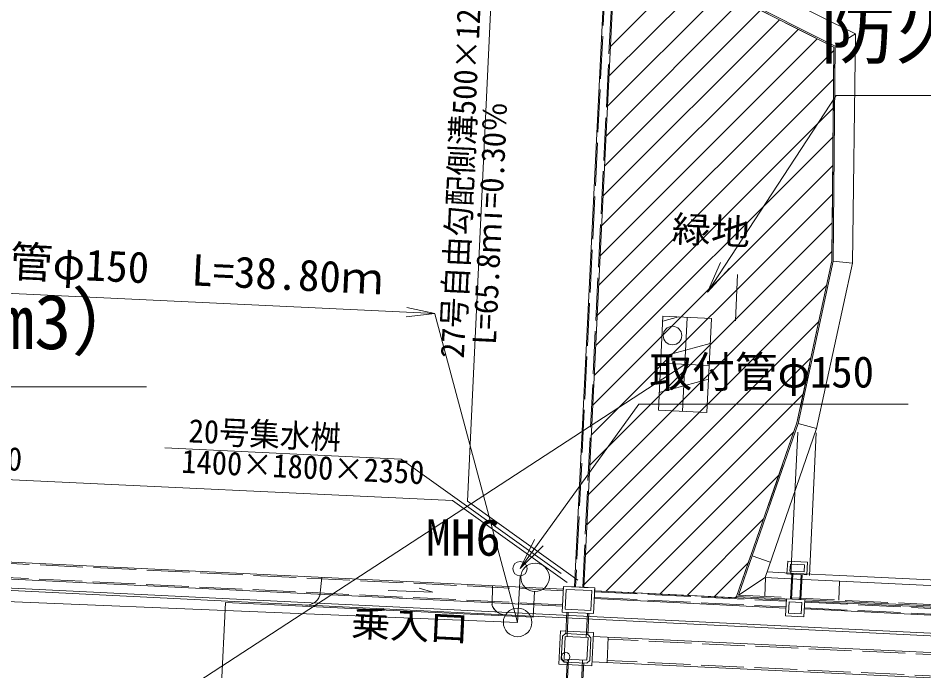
# Model space of a CAD drawing. Units: millimetres on the paper. Extents: x -6 to 420, y -39 to 310.
# Drawn here: x 197.9 to 325, y 41.6 to 133.3 of the extents above; entities that cross this region are included whole.
import ezdxf
from ezdxf.enums import TextEntityAlignment as Align

# ---------------------------------------------------------------- set-up
doc = ezdxf.new("R2010")
doc.units = ezdxf.units.MM
doc.linetypes.add('DASHED', pattern=[7.5, 6, -1.5])
for name, color, linetype, lineweight in [('_0-3_①．雨水', 7, 'Continuous', 9), ('_0-5_②．汚水', 7, 'Continuous', 9), ('①．道路', 7, 'Continuous', 9), ('①．雨水', 7, 'Continuous', 9), ('②．汚水', 3, 'Continuous', 9), ('⑥．新設', 5, 'Continuous', 9), ('⑦．防火', 1, 'Continuous', 9), ('造成地', 7, 'Continuous', 9)]:
    doc.layers.add(name, color=color, linetype=linetype, lineweight=lineweight)
doc.styles.add('ＭＳ ゴシック', font='')
doc.styles.get('ＭＳ ゴシック').set_extended_font_data('MS Gothic')

msp = doc.modelspace()

# ---------------------------------------------------------------- linework, layer by layer
at = {"layer": '_0-3_①．雨水'}
for p, q in [((260.91, 65.418), (265.145, 154.472)), ((298.519, 90.756), (298.829, 97.267)), ((306.313, 55.129), (307.263, 75.109)), ((308.91, 55.006), (309.862, 75.017)), ((79.198, 74.047), (258.833, 65.504)), ((218.463, 72.92), (251.643, 71.342)), ((274.056, 55.272), (251.643, 71.342)), ((274.902, 53.983), (258.833, 65.504)), ((276.4, 54.312), (260.91, 65.418))]:
    msp.add_line(p, q, dxfattribs=at)
at = {"layer": '_0-5_②．汚水'}
for p, q in [((256.357, 91.781), (178.52, 95.485)), ((252.329, 91.305), (256.357, 91.781)), ((256.357, 91.781), (252.393, 92.637)), ((267.959, 48.397), (256.353, 91.712)), ((268.318, 55.951), (284.986, 79.062)), ((268.318, 55.951), (284.986, 79.062)), ((284.986, 79.062), (291.103, 79.062)), ((284.986, 79.062), (322.736, 79.062)), ((270.342, 60.039), (268.318, 55.951)), ((270.342, 60.039), (268.318, 55.951)), ((268.318, 55.951), (271.558, 59.162)), ((268.318, 55.951), (271.558, 59.162))]:
    msp.add_line(p, q, dxfattribs=at)
at = {"layer": '①．道路'}
for p, q in [((68.214, 63.22), (274.37, 53.058)), ((65.378, 59.355), (419.823, 41.883)), ((65.395, 59.715), (419.841, 42.242)), ((240.218, 52.132), (240.507, 54.727)), ((264.373, 50.858), (264.452, 53.547)), ((274.37, 53.058), (274.39, 53.457)), ((274.39, 53.457), (278.784, 53.241)), ((278.784, 53.241), (278.765, 52.841)), ((278.765, 52.841), (305.652, 51.516)), ((305.662, 51.704), (305.652, 51.516)), ((305.662, 51.704), (308.259, 51.576)), ((308.259, 51.576), (308.249, 51.388)), ((308.249, 51.388), (420.02, 45.878))]:
    msp.add_line(p, q, dxfattribs=at)
for centre, start, end in [((238.316, 52.833), 267.17781, 339.72021), ((266.282, 51.454), 194.63542, 267.17781)]:
    msp.add_arc(centre, 2, start, end, dxfattribs=at)
at = {"layer": '①．雨水'}
for p, q in [((275.938, 53.381), (280.12, 138.212)), ((277.236, 53.317), (281.414, 138.054)), ((274.37, 53.058), (68.214, 63.22)), ((274.252, 50.661), (68.096, 60.823)), ((305.752, 55.212), (305.849, 57.009)), ((305.849, 57.009), (308.645, 56.871)), ((306.173, 55.591), (306.227, 56.59)), ((306.227, 56.59), (308.224, 56.491)), ((308.17, 55.493), (308.224, 56.491)), ((308.548, 55.074), (308.645, 56.871)), ((305.752, 55.212), (308.548, 55.074)), ((306.173, 55.591), (308.17, 55.493)), ((306.222, 51.677), (306.411, 55.179)), ((306.362, 51.67), (306.551, 55.172)), ((307.56, 51.611), (307.749, 55.114)), ((307.7, 51.604), (307.889, 55.106)), ((274.39, 53.457), (274.213, 49.862)), ((274.39, 53.457), (275.938, 53.381)), ((275.938, 53.381), (278.784, 53.241)), ((249.781, 52.89), (256.053, 52.67)), ((256.053, 52.67), (254.135, 53.192)), ((274.77, 53.038), (274.632, 50.241)), ((274.77, 53.038), (278.365, 52.861)), ((278.365, 52.861), (278.227, 50.064)), ((278.784, 53.241), (278.607, 49.645)), ((278.765, 52.841), (305.652, 51.516)), ((278.765, 52.841), (305.652, 51.516)), ((278.711, 51.742), (305.593, 50.417)), ((305.533, 49.308), (305.662, 51.704)), ((305.662, 51.704), (308.259, 51.576)), ((305.954, 49.688), (306.04, 51.285)), ((306.04, 51.285), (307.838, 51.197)), ((307.752, 49.599), (307.838, 51.197)), ((308.13, 49.18), (308.259, 51.576)), ((308.249, 51.388), (420.02, 45.878)), ((274.213, 49.862), (278.607, 49.645)), ((274.632, 50.241), (278.227, 50.064)), ((274.708, 46.834), (274.856, 49.83)), ((274.894, 46.424), (275.062, 49.82)), ((277.591, 46.291), (277.758, 49.687)), ((277.816, 46.68), (277.964, 49.677)), ((305.954, 49.688), (307.752, 49.599)), ((308.19, 50.289), (419.966, 44.779)), ((305.533, 49.308), (308.13, 49.18)), ((273.963, 47.231), (273.73, 42.517)), ((278.597, 47.002), (273.963, 47.231)), ((274.245, 46.456), (274.087, 43.26)), ((274.664, 46.836), (274.245, 46.456)), ((274.487, 43.24), (274.644, 46.436)), ((274.644, 46.436), (277.841, 46.279)), ((277.86, 46.678), (274.664, 46.836)), ((277.683, 43.083), (277.841, 46.279)), ((278.24, 46.259), (277.86, 46.678)), ((278.082, 43.063), (278.24, 46.259)), ((278.365, 42.288), (278.597, 47.002)), ((419.72, 39.71), (278.569, 46.423)), ((280.509, 42.767), (280.678, 46.323)), ((274.087, 43.26), (274.467, 42.841)), ((274.485, 31.016), (275.086, 43.211)), ((274.487, 43.24), (277.683, 43.083)), ((273.73, 42.517), (278.365, 42.288)), ((274.341, 31.423), (274.903, 42.819)), ((274.467, 42.841), (277.663, 42.683)), ((276.483, 30.917), (277.084, 43.112)), ((276.666, 31.309), (277.228, 42.705)), ((277.663, 42.683), (278.082, 43.063)), ((419.551, 36.154), (278.4, 42.867))]:
    msp.add_line(p, q, dxfattribs=at)
at = {"layer": '①．雨水', "linetype": 'DASHED'}
for p, q in [((280.269, 138.193), (276.088, 53.373)), ((277.087, 53.324), (281.264, 138.072)), ((274.36, 52.858), (68.204, 63.021)), ((274.262, 50.86), (68.106, 61.023)), ((278.757, 52.691), (305.644, 51.366)), ((278.718, 51.892), (305.601, 50.567)), ((308.242, 51.238), (420.013, 45.728)), ((308.198, 50.439), (419.973, 44.929)), ((419.707, 39.43), (280.665, 46.043)), ((419.564, 36.434), (280.522, 43.046))]:
    msp.add_line(p, q, dxfattribs=at)
at = {"layer": '①．雨水'}
msp.add_circle((274.703, 43.56), 0.6, dxfattribs=at)
at = {"layer": '②．汚水'}
for p, q in [((267.959, 48.397), (268.296, 54.951)), ((267.959, 48.378), (190.273, 51.562))]:
    msp.add_line(p, q, dxfattribs=at)
for centre, radius in [((268.296, 55.951), 1), ((267.959, 48.397), 2)]:
    msp.add_circle(centre, radius, dxfattribs=at)
at = {"layer": '⑥．新設'}
for p, q in [((270.122, 49.144), (270.307, 52.739)), ((226.958, 51.197), (226.131, 33.816)), ((226.958, 51.197), (270.122, 49.144))]:
    msp.add_line(p, q, dxfattribs=at)
msp.add_circle((270.409, 54.736), 2, dxfattribs=at)
at = {"layer": '⑦．防火', "color": 7}
for p, q in [((294.595, 94.77), (312.672, 122.374)), ((312.672, 122.374), (357.931, 122.375)), ((296.433, 98.946), (294.595, 94.77)), ((294.595, 94.77), (297.688, 98.124)), ((179.418, 81.463), (215.909, 81.464))]:
    msp.add_line(p, q, dxfattribs=at)
at = {"layer": '⑦．防火'}
for p, q in [((288.356, 91.397), (287.705, 78.201)), ((288.321, 90.688), (290.549, 91.289)), ((288.356, 91.397), (295.16, 91.062)), ((291.758, 91.23), (291.107, 78.033)), ((294.509, 77.866), (295.16, 91.062)), ((288.075, 85.689), (294.987, 87.554)), ((288.031, 84.799), (294.835, 84.464)), ((287.828, 80.689), (294.74, 82.555)), ((287.705, 78.201), (294.509, 77.866))]:
    msp.add_line(p, q, dxfattribs=at)
at = {"layer": '⑦．防火', "color": 5}
msp.add_line((291.433, 84.632), (161.753, 0.067), dxfattribs=at)
at = {"layer": '⑦．防火'}
msp.add_circle((289.69, 88.682), 1.3, dxfattribs=at)
at = {"layer": '⑦．防火', "color": 5}
msp.add_arc((116.479, 46.747), 280, 349.8956, 62.33786, dxfattribs=at)
at = {"layer": '造成地'}
for p, q in [((280.981, 129.281), (292.172, 140.472)), ((280.774, 125.082), (294.514, 138.822)), ((299.272, 139.074), (315.367, 131.046)), ((275.938, 53.38), (280.12, 138.211)), ((281.414, 138.054), (277.236, 53.317)), ((277.236, 53.317), (281.414, 138.054)), ((277.236, 53.316), (281.414, 138.054)), ((281.414, 138.054), (277.236, 53.317)), ((280.567, 120.883), (296.856, 137.172)), ((297.807, 136.501), (312.333, 129.196)), ((312.333, 129.196), (297.807, 136.501)), ((297.91, 136.673), (312.534, 129.319)), ((280.36, 116.684), (299.384, 135.708)), ((280.153, 112.485), (302.04, 134.372)), ((279.946, 108.286), (304.697, 133.036)), ((279.739, 104.087), (307.353, 131.701)), ((312.534, 129.319), (315.367, 131.046)), ((315.367, 131.046), (314.964, 98.83)), ((279.532, 99.888), (310.009, 130.365)), ((279.325, 95.689), (312.328, 128.691)), ((312.333, 129.196), (312.042, 99.167)), ((312.042, 99.167), (312.333, 129.196)), ((312.534, 129.319), (312.242, 99.144)), ((279.118, 91.489), (312.289, 124.66)), ((278.911, 87.29), (312.25, 120.629)), ((278.704, 83.091), (312.211, 116.598)), ((278.497, 78.892), (312.172, 112.567)), ((278.29, 74.693), (312.133, 108.536)), ((278.083, 70.494), (312.094, 104.505)), ((277.876, 66.295), (312.055, 100.474)), ((312.042, 99.167), (307.149, 76.408)), ((307.149, 76.408), (312.042, 99.167)), ((312.242, 99.144), (307.342, 76.354)), ((314.964, 98.83), (312.242, 99.144)), ((314.964, 98.83), (309.912, 75.631)), ((277.669, 62.096), (311.303, 95.73)), ((277.462, 57.897), (310.21, 90.644)), ((277.255, 53.698), (309.116, 85.559)), ((280.314, 52.765), (308.023, 80.473)), ((307.149, 76.408), (300.672, 57.794)), ((300.672, 57.794), (307.149, 76.408)), ((300.861, 57.728), (307.342, 76.354)), ((307.342, 76.354), (309.912, 75.631)), ((284.119, 52.577), (306.721, 75.179)), ((309.912, 75.631), (302.669, 54.696)), ((287.923, 52.39), (304.591, 69.057)), ((68.214, 63.22), (274.37, 53.058)), ((274.37, 53.057), (68.214, 63.22)), ((291.728, 52.202), (302.461, 62.935)), ((274.252, 50.66), (68.096, 60.823)), ((65.378, 59.355), (419.823, 41.883)), ((65.395, 59.715), (419.841, 42.242)), ((300.672, 57.794), (298.67, 52.049)), ((298.67, 52.049), (300.672, 57.794)), ((298.947, 52.236), (300.861, 57.728)), ((303.413, 56.845), (300.861, 57.728)), ((295.533, 52.014), (300.33, 56.812)), ((305.752, 55.211), (305.849, 57.009)), ((305.849, 57.009), (308.645, 56.871)), ((306.173, 55.591), (306.227, 56.589)), ((306.227, 56.589), (308.224, 56.491)), ((308.17, 55.492), (308.224, 56.491)), ((308.548, 55.073), (308.645, 56.871)), ((302.621, 52.055), (302.746, 54.692)), ((302.669, 54.696), (307.114, 54.476)), ((302.942, 55.483), (307.153, 55.275)), ((305.752, 55.211), (308.548, 55.073)), ((306.173, 55.591), (308.17, 55.492)), ((306.222, 51.676), (306.411, 55.179)), ((306.362, 51.669), (306.551, 55.172)), ((307.152, 55.275), (313.172, 54.988)), ((307.56, 51.61), (307.749, 55.113)), ((307.7, 51.604), (307.889, 55.106)), ((313.172, 54.988), (353.126, 53.078)), ((274.39, 53.457), (274.213, 49.861)), ((274.37, 53.058), (274.39, 53.457)), ((274.39, 53.457), (278.784, 53.241)), ((274.39, 53.457), (275.938, 53.38)), ((275.938, 53.38), (278.784, 53.24)), ((307.114, 54.476), (313.134, 54.189)), ((313.004, 51.543), (313.134, 54.189)), ((313.134, 54.189), (353.087, 52.279)), ((249.781, 52.89), (256.053, 52.67)), ((256.053, 52.67), (254.135, 53.191)), ((274.77, 53.038), (274.632, 50.241)), ((274.77, 53.038), (278.365, 52.86)), ((278.784, 53.241), (277.236, 53.317)), ((277.236, 53.317), (278.784, 53.241)), ((278.365, 52.86), (278.227, 50.064)), ((278.784, 53.24), (278.607, 49.645)), ((278.784, 53.241), (278.765, 52.841)), ((278.765, 52.841), (278.784, 53.241)), ((278.784, 53.241), (278.765, 52.841)), ((278.765, 52.841), (305.652, 51.516)), ((298.427, 51.872), (278.765, 52.841)), ((278.765, 52.841), (305.652, 51.515)), ((278.765, 52.841), (305.652, 51.515)), ((278.765, 52.841), (298.427, 51.872)), ((278.711, 51.742), (305.593, 50.417)), ((298.67, 52.049), (298.427, 51.872)), ((298.427, 51.872), (298.67, 52.049)), ((298.67, 52.049), (420.029, 46.064)), ((305.533, 49.307), (305.662, 51.704)), ((305.662, 51.704), (305.652, 51.516)), ((305.662, 51.704), (308.259, 51.576)), ((305.662, 51.704), (308.259, 51.576)), ((305.954, 49.687), (306.04, 51.285)), ((306.04, 51.285), (307.838, 51.196)), ((307.752, 49.599), (307.838, 51.196)), ((308.13, 49.179), (308.259, 51.576)), ((308.259, 51.576), (308.249, 51.388)), ((308.249, 51.388), (420.02, 45.878)), ((274.213, 49.861), (278.607, 49.645)), ((274.632, 50.241), (278.227, 50.064)), ((274.708, 46.833), (274.856, 49.83)), ((274.894, 46.424), (275.062, 49.819)), ((277.591, 46.291), (277.758, 49.686)), ((277.816, 46.68), (277.964, 49.676)), ((305.954, 49.687), (307.752, 49.599)), ((305.533, 49.307), (308.13, 49.179)), ((273.963, 47.23), (273.73, 42.516)), ((278.597, 47.002), (273.963, 47.23)), ((274.245, 46.456), (274.087, 43.26)), ((274.664, 46.835), (274.245, 46.456)), ((274.487, 43.24), (274.644, 46.436)), ((274.644, 46.436), (277.84, 46.278)), ((277.86, 46.678), (274.664, 46.835)), ((277.683, 43.082), (277.84, 46.278)), ((278.24, 46.259), (277.86, 46.678)), ((278.082, 43.063), (278.24, 46.259)), ((278.365, 42.288), (278.597, 47.002)), ((280.509, 42.766), (280.678, 46.322)), ((274.087, 43.26), (274.467, 42.84)), ((274.485, 31.015), (275.086, 43.21)), ((274.487, 43.24), (277.683, 43.082)), ((273.73, 42.516), (278.365, 42.288)), ((274.341, 31.423), (274.903, 42.819)), ((274.467, 42.84), (277.663, 42.683)), ((276.483, 30.917), (277.084, 43.112)), ((276.666, 31.308), (277.228, 42.704)), ((277.663, 42.683), (278.082, 43.063))]:
    msp.add_line(p, q, dxfattribs=at)
at = {"layer": '造成地', "linetype": 'DASHED'}
for p, q in [((280.269, 138.193), (276.088, 53.373)), ((277.087, 53.324), (281.264, 138.072)), ((297.807, 136.501), (312.333, 129.196)), ((312.333, 129.196), (312.042, 99.167)), ((312.042, 99.167), (307.149, 76.408)), ((300.672, 57.794), (307.149, 76.408)), ((274.36, 52.858), (68.204, 63.02)), ((274.262, 50.86), (68.105, 61.023)), ((298.67, 52.049), (300.672, 57.794)), ((302.669, 54.696), (298.947, 52.236)), ((278.757, 52.691), (305.644, 51.365)), ((298.947, 52.236), (420.039, 46.263)), ((278.718, 51.892), (305.601, 50.567))]:
    msp.add_line(p, q, dxfattribs=at)
at = {"layer": '造成地', "color": 1}
for p, q in [((240.21, 52.132), (240.5, 54.727)), ((264.365, 50.858), (264.445, 53.547))]:
    msp.add_line(p, q, dxfattribs=at)
at = {"layer": '造成地'}
msp.add_circle((274.703, 43.56), 0.6, dxfattribs=at)
for centre, start, end in [((238.309, 52.833), 267.17781, 339.72021), ((266.282, 51.454), 194.63542, 267.17781)]:
    msp.add_arc(centre, 2, start, end, dxfattribs=at)
at = {"layer": '造成地', "color": 1}
for centre, start, end in [((238.316, 52.833), 267.17781, 339.72021), ((266.274, 51.454), 194.63542, 267.17781)]:
    msp.add_arc(centre, 2, start, end, dxfattribs=at)

# ---------------------------------------------------------------- texts
at = {"layer": '_0-3_①．雨水', "style": 'ＭＳ ゴシック', "width": 0.95}
for s, rotation, p in [('27号自由勾配側溝500×1200～1300 ', 87.277, (261.402, 85.388)), (' L=65.8ｍi=0.30％', 87.277, (265.797, 85.179)), ('24号自由勾配側溝1000×1800～2000', 357.277, (130.088, 71.923)), ('20号集水桝', 357.277, (221.691, 72.707)), ('1400×1800×2350', 357.277, (220.679, 68.431))]:
    msp.add_text(s, height=3.299, rotation=rotation, dxfattribs=at).set_placement(p, align=Align.BOTTOM_LEFT)
at = {"layer": '_0-5_②．汚水', "style": 'ＭＳ ゴシック'}
msp.add_text('汚水管φ150  L=38.80ｍ', height=4.399, rotation=357.275, dxfattribs=at).set_placement((184.599, 96.197), align=Align.BOTTOM_LEFT)
msp.add_text('取付管φ150', height=4.399, dxfattribs=at).set_placement((286.436, 80.062), align=Align.BOTTOM_LEFT)
at = {"layer": '②．汚水', "style": 'ＭＳ ゴシック'}
msp.add_text('MH6', height=5.132, dxfattribs=at).set_placement((255.091, 56.225), align=Align.BOTTOM_LEFT)
at = {"layer": '⑦．防火', "color": 7, "style": 'ＭＳ ゴシック'}
for p in [(310.422, 125.374), (131.909, 84.461)]:
    msp.add_text('防火水槽（40m3）', height=7.698, rotation=0.002, dxfattribs=at).set_placement(p, align=Align.BOTTOM_LEFT)
at = {"layer": '造成地', "style": 'ＭＳ ゴシック', "width": 1.1}
msp.add_text('緑地', height=3.666, rotation=357.178, dxfattribs=at).set_placement((289.472, 100.779), align=Align.BOTTOM_LEFT)
at = {"layer": '造成地', "color": 1, "style": 'ＭＳ ゴシック', "width": 1.1}
msp.add_text('乗入口', height=3.666, rotation=357.178, dxfattribs=at).set_placement((244.463, 45.403), align=Align.BOTTOM_LEFT)

doc.saveas('drawing.dxf')
